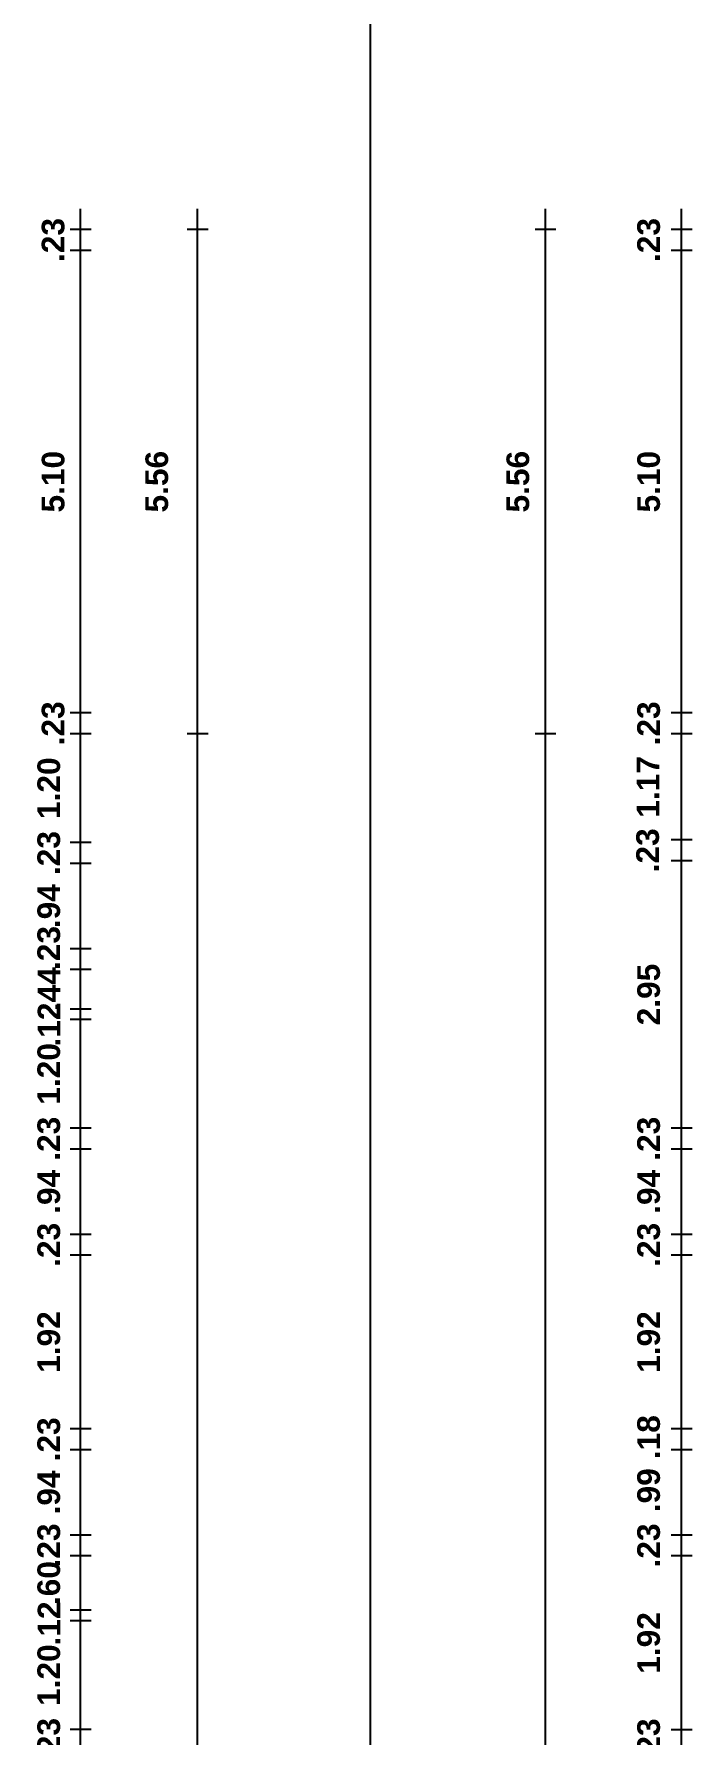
# Model space of a CAD drawing. Header units: metres. Extents: x 1336 to 1656, y -163 to -53.
# Drawn here: x 1496.56 to 1503.83, y -126.99 to -108.24 of the extents above; entities that cross this region are included whole.
import ezdxf

# ---------------------------------------------------------------- set-up
doc = ezdxf.new("R2010")
doc.units = ezdxf.units.M
doc.header["$PDMODE"] = 3
doc.header["$PDSIZE"] = -15
doc.styles.add('Ar Bold', font='arialbd.ttf')
doc.dimstyles.new('~dimensions', dxfattribs={"dimtxt": 0.25, "dimasz": 0.17, "dimexe": 0.05, "dimexo": 0.0625, "dimgap": 0.06, "dimtad": 1, "dimzin": 4, "dimdsep": 46, "dimtxsty": 'Ar Bold', "dimcen": 0.09, "dimse1": 1, "dimse2": 1, "dimsd1": 1, "dimsd2": 1, "dimclrt": 71, "dimadec": 0, "dimazin": 0, "dimtfac": 1, "dimtix": 1, "dimtofl": 0, "dimtmove": 2, "dimatfit": 3, "dimfxl": 0, "dimtolj": 1, "dimtzin": 0, "dimarcsym": 0})

# ---------------------------------------------------------------- blocks, each defined once
blk = doc.blocks.new('*D1173')
at = {"layer": 'Defpoints', "color": 0}
for p in [(1496.964, -115.724), (1496.964, -115.724), (1496.964, -115.954)]:
    blk.add_point(p, dxfattribs=at)
at = {"color": 71, "insert": (1496.777, -115.839), "char_height": 0.25, "attachment_point": 5, "rotation": 90, "style": 'Ar Bold'}
blk.add_mtext('\\A1;.23', dxfattribs=at)
blk = doc.blocks.new('*D1174')
at = {"layer": 'Defpoints', "color": 0}
for p in [(1496.964, -110.624), (1496.964, -110.624), (1496.964, -115.724)]:
    blk.add_point(p, dxfattribs=at)
at = {"color": 71, "insert": (1496.777, -113.174), "char_height": 0.25, "attachment_point": 5, "rotation": 90, "style": 'Ar Bold'}
blk.add_mtext('\\A1;5.10', dxfattribs=at)
blk = doc.blocks.new('*D1175')
at = {"layer": 'Defpoints', "color": 0}
for p in [(1496.964, -110.394), (1496.964, -110.394), (1496.964, -110.624)]:
    blk.add_point(p, dxfattribs=at)
at = {"color": 71, "insert": (1496.777, -110.509), "char_height": 0.25, "attachment_point": 5, "rotation": 90, "style": 'Ar Bold'}
blk.add_mtext('\\A1;.23', dxfattribs=at)
blk = doc.blocks.new('*D1211')
at = {"layer": 'Defpoints', "color": 0}
for p in [(1496.917, -126.934), (1496.964, -126.934), (1496.964, -127.164)]:
    blk.add_point(p, dxfattribs=at)
at = {"color": 71, "insert": (1496.729, -127.049), "char_height": 0.25, "attachment_point": 5, "rotation": 90, "style": 'Ar Bold'}
blk.add_mtext('\\A1;.23', dxfattribs=at)
blk = doc.blocks.new('*D1212')
at = {"layer": 'Defpoints', "color": 0}
for p in [(1496.917, -125.734), (1496.964, -125.734), (1496.964, -126.934)]:
    blk.add_point(p, dxfattribs=at)
at = {"color": 71, "insert": (1496.729, -126.334), "char_height": 0.25, "attachment_point": 5, "rotation": 90, "style": 'Ar Bold'}
blk.add_mtext('\\A1;1.20', dxfattribs=at)
blk = doc.blocks.new('*D1213')
at = {"layer": 'Defpoints', "color": 0}
for p in [(1496.917, -125.707), (1496.964, -125.707), (1496.964, -125.822)]:
    blk.add_point(p, dxfattribs=at)
at = {"color": 71, "insert": (1496.731, -125.764), "char_height": 0.25, "attachment_point": 5, "rotation": 90, "style": 'Ar Bold'}
blk.add_mtext('\\A1;.12', dxfattribs=at)
blk = doc.blocks.new('*D1214')
at = {"layer": 'Defpoints', "color": 0}
for p in [(1496.917, -125.019), (1496.964, -125.019), (1496.964, -125.619)]:
    blk.add_point(p, dxfattribs=at)
at = {"color": 71, "insert": (1496.729, -125.319), "char_height": 0.25, "attachment_point": 5, "rotation": 90, "style": 'Ar Bold'}
blk.add_mtext('\\A1;.60', dxfattribs=at)
blk = doc.blocks.new('*D1215')
at = {"layer": 'Defpoints', "color": 0}
for p in [(1496.917, -124.789), (1496.964, -124.789), (1496.964, -125.019)]:
    blk.add_point(p, dxfattribs=at)
at = {"color": 71, "insert": (1496.729, -124.904), "char_height": 0.25, "attachment_point": 5, "rotation": 90, "style": 'Ar Bold'}
blk.add_mtext('\\A1;.23', dxfattribs=at)
blk = doc.blocks.new('*D1216')
at = {"layer": 'Defpoints', "color": 0}
for p in [(1496.917, -123.849), (1496.964, -123.849), (1496.964, -124.789)]:
    blk.add_point(p, dxfattribs=at)
at = {"color": 71, "insert": (1496.729, -124.319), "char_height": 0.25, "attachment_point": 5, "rotation": 90, "style": 'Ar Bold'}
blk.add_mtext('\\A1;.94', dxfattribs=at)
blk = doc.blocks.new('*D1217')
at = {"layer": 'Defpoints', "color": 0}
for p in [(1496.917, -123.619), (1496.964, -123.619), (1496.964, -123.849)]:
    blk.add_point(p, dxfattribs=at)
at = {"color": 71, "insert": (1496.729, -123.734), "char_height": 0.25, "attachment_point": 5, "rotation": 90, "style": 'Ar Bold'}
blk.add_mtext('\\A1;.23', dxfattribs=at)
blk = doc.blocks.new('*D1218')
at = {"layer": 'Defpoints', "color": 0}
for p in [(1496.917, -121.704), (1496.964, -121.704), (1496.964, -123.619)]:
    blk.add_point(p, dxfattribs=at)
at = {"color": 71, "insert": (1496.729, -122.661), "char_height": 0.25, "attachment_point": 5, "rotation": 90, "style": 'Ar Bold'}
blk.add_mtext('\\A1;1.92', dxfattribs=at)
blk = doc.blocks.new('*D1219')
at = {"layer": 'Defpoints', "color": 0}
for p in [(1496.917, -121.474), (1496.964, -121.474), (1496.964, -121.704)]:
    blk.add_point(p, dxfattribs=at)
at = {"color": 71, "insert": (1496.729, -121.589), "char_height": 0.25, "attachment_point": 5, "rotation": 90, "style": 'Ar Bold'}
blk.add_mtext('\\A1;.23', dxfattribs=at)
blk = doc.blocks.new('*D1220')
at = {"layer": 'Defpoints', "color": 0}
for p in [(1496.917, -120.534), (1496.964, -120.534), (1496.964, -121.474)]:
    blk.add_point(p, dxfattribs=at)
at = {"color": 71, "insert": (1496.729, -121.004), "char_height": 0.25, "attachment_point": 5, "rotation": 90, "style": 'Ar Bold'}
blk.add_mtext('\\A1;.94', dxfattribs=at)
blk = doc.blocks.new('*D1221')
at = {"layer": 'Defpoints', "color": 0}
for p in [(1496.917, -120.304), (1496.964, -120.304), (1496.964, -120.534)]:
    blk.add_point(p, dxfattribs=at)
at = {"color": 71, "insert": (1496.729, -120.419), "char_height": 0.25, "attachment_point": 5, "rotation": 90, "style": 'Ar Bold'}
blk.add_mtext('\\A1;.23', dxfattribs=at)
blk = doc.blocks.new('*D1222')
at = {"layer": 'Defpoints', "color": 0}
for p in [(1496.917, -119.104), (1496.964, -119.104), (1496.964, -120.304)]:
    blk.add_point(p, dxfattribs=at)
at = {"color": 71, "insert": (1496.729, -119.704), "char_height": 0.25, "attachment_point": 5, "rotation": 90, "style": 'Ar Bold'}
blk.add_mtext('\\A1;1.20', dxfattribs=at)
blk = doc.blocks.new('*D1223')
at = {"layer": 'Defpoints', "color": 0}
for p in [(1496.917, -119.103), (1496.964, -119.103), (1496.964, -119.218)]:
    blk.add_point(p, dxfattribs=at)
at = {"color": 71, "insert": (1496.731, -119.16), "char_height": 0.25, "attachment_point": 5, "rotation": 90, "style": 'Ar Bold'}
blk.add_mtext('\\A1;.12', dxfattribs=at)
blk = doc.blocks.new('*D1224')
at = {"layer": 'Defpoints', "color": 0}
for p in [(1496.917, -118.554), (1496.964, -118.554), (1496.964, -118.989)]:
    blk.add_point(p, dxfattribs=at)
at = {"color": 71, "insert": (1496.731, -118.771), "char_height": 0.25, "attachment_point": 5, "rotation": 90, "style": 'Ar Bold'}
blk.add_mtext('\\A1;.44', dxfattribs=at)
blk = doc.blocks.new('*D1225')
at = {"layer": 'Defpoints', "color": 0}
for p in [(1496.917, -118.201), (1496.964, -118.201), (1496.964, -118.431)]:
    blk.add_point(p, dxfattribs=at)
at = {"color": 71, "insert": (1496.729, -118.316), "char_height": 0.25, "attachment_point": 5, "rotation": 90, "style": 'Ar Bold'}
blk.add_mtext('\\A1;.23', dxfattribs=at)
blk = doc.blocks.new('*D1226')
at = {"layer": 'Defpoints', "color": 0}
for p in [(1496.917, -117.384), (1496.964, -117.384), (1496.964, -118.324)]:
    blk.add_point(p, dxfattribs=at)
at = {"color": 71, "insert": (1496.729, -117.854), "char_height": 0.25, "attachment_point": 5, "rotation": 90, "style": 'Ar Bold'}
blk.add_mtext('\\A1;.94', dxfattribs=at)
blk = doc.blocks.new('*D1227')
at = {"layer": 'Defpoints', "color": 0}
for p in [(1496.917, -117.154), (1496.964, -117.154), (1496.964, -117.384)]:
    blk.add_point(p, dxfattribs=at)
at = {"color": 71, "insert": (1496.729, -117.269), "char_height": 0.25, "attachment_point": 5, "rotation": 90, "style": 'Ar Bold'}
blk.add_mtext('\\A1;.23', dxfattribs=at)
blk = doc.blocks.new('*D1228')
at = {"layer": 'Defpoints', "color": 0}
for p in [(1496.917, -115.954), (1496.964, -115.954), (1496.964, -117.154)]:
    blk.add_point(p, dxfattribs=at)
at = {"color": 71, "insert": (1496.729, -116.554), "char_height": 0.25, "attachment_point": 5, "rotation": 90, "style": 'Ar Bold'}
blk.add_mtext('\\A1;1.20', dxfattribs=at)
blk = doc.blocks.new('*D1230')
at = {"layer": 'Defpoints', "color": 0}
for p in [(1498.108, -115.954), (1498.255, -115.954), (1498.255, -152.074)]:
    blk.add_point(p, dxfattribs=at)
at = {"color": 71, "insert": (1497.921, -134.014), "char_height": 0.25, "attachment_point": 5, "rotation": 90, "style": 'Ar Bold'}
blk.add_mtext('\\A1;36.12', dxfattribs=at)
blk = doc.blocks.new('*D1231')
at = {"layer": 'Defpoints', "color": 0}
for p in [(1498.108, -110.394), (1498.255, -110.394), (1498.255, -115.954)]:
    blk.add_point(p, dxfattribs=at)
at = {"color": 71, "insert": (1497.921, -113.174), "char_height": 0.25, "attachment_point": 5, "rotation": 90, "style": 'Ar Bold'}
blk.add_mtext('\\A1;5.56', dxfattribs=at)
blk = doc.blocks.new('*D719')
at = {"layer": 'Defpoints', "color": 0}
for p in [(1503.536, -126.939), (1503.595, -126.939), (1503.595, -127.169)]:
    blk.add_point(p, dxfattribs=at)
at = {"color": 71, "insert": (1503.348, -127.054), "char_height": 0.25, "attachment_point": 5, "rotation": 90, "style": 'Ar Bold'}
blk.add_mtext('\\A1;.23', dxfattribs=at)
blk = doc.blocks.new('*D720')
at = {"layer": 'Defpoints', "color": 0}
for p in [(1503.536, -125.019), (1503.595, -125.019), (1503.595, -126.939)]:
    blk.add_point(p, dxfattribs=at)
at = {"color": 71, "insert": (1503.348, -125.979), "char_height": 0.25, "attachment_point": 5, "rotation": 90, "style": 'Ar Bold'}
blk.add_mtext('\\A1;1.92', dxfattribs=at)
blk = doc.blocks.new('*D721')
at = {"layer": 'Defpoints', "color": 0}
for p in [(1503.536, -124.789), (1503.595, -124.789), (1503.595, -125.019)]:
    blk.add_point(p, dxfattribs=at)
at = {"color": 71, "insert": (1503.348, -124.904), "char_height": 0.25, "attachment_point": 5, "rotation": 90, "style": 'Ar Bold'}
blk.add_mtext('\\A1;.23', dxfattribs=at)
blk = doc.blocks.new('*D722')
at = {"layer": 'Defpoints', "color": 0}
for p in [(1503.536, -123.802), (1503.607, -123.802), (1503.595, -124.789)]:
    blk.add_point(p, dxfattribs=at)
at = {"color": 71, "insert": (1503.348, -124.295), "char_height": 0.25, "attachment_point": 5, "rotation": 90, "style": 'Ar Bold'}
blk.add_mtext('\\A1;.99', dxfattribs=at)
blk = doc.blocks.new('*D723')
at = {"layer": 'Defpoints', "color": 0}
for p in [(1503.536, -123.619), (1503.595, -123.619), (1503.607, -123.802)]:
    blk.add_point(p, dxfattribs=at)
at = {"color": 71, "insert": (1503.348, -123.71), "char_height": 0.25, "attachment_point": 5, "rotation": 90, "style": 'Ar Bold'}
blk.add_mtext('\\A1;.18', dxfattribs=at)
blk = doc.blocks.new('*D724')
at = {"layer": 'Defpoints', "color": 0}
for p in [(1503.536, -121.704), (1503.595, -121.704), (1503.595, -123.619)]:
    blk.add_point(p, dxfattribs=at)
at = {"color": 71, "insert": (1503.348, -122.661), "char_height": 0.25, "attachment_point": 5, "rotation": 90, "style": 'Ar Bold'}
blk.add_mtext('\\A1;1.92', dxfattribs=at)
blk = doc.blocks.new('*D725')
at = {"layer": 'Defpoints', "color": 0}
for p in [(1503.536, -121.474), (1503.595, -121.474), (1503.595, -121.704)]:
    blk.add_point(p, dxfattribs=at)
at = {"color": 71, "insert": (1503.348, -121.589), "char_height": 0.25, "attachment_point": 5, "rotation": 90, "style": 'Ar Bold'}
blk.add_mtext('\\A1;.23', dxfattribs=at)
blk = doc.blocks.new('*D726')
at = {"layer": 'Defpoints', "color": 0}
for p in [(1503.536, -120.534), (1503.595, -120.534), (1503.595, -121.474)]:
    blk.add_point(p, dxfattribs=at)
at = {"color": 71, "insert": (1503.348, -121.004), "char_height": 0.25, "attachment_point": 5, "rotation": 90, "style": 'Ar Bold'}
blk.add_mtext('\\A1;.94', dxfattribs=at)
blk = doc.blocks.new('*D727')
at = {"layer": 'Defpoints', "color": 0}
for p in [(1503.536, -120.304), (1503.595, -120.304), (1503.595, -120.534)]:
    blk.add_point(p, dxfattribs=at)
at = {"color": 71, "insert": (1503.348, -120.419), "char_height": 0.25, "attachment_point": 5, "rotation": 90, "style": 'Ar Bold'}
blk.add_mtext('\\A1;.23', dxfattribs=at)
blk = doc.blocks.new('*D728')
at = {"layer": 'Defpoints', "color": 0}
for p in [(1503.536, -117.354), (1503.595, -117.354), (1503.595, -120.304)]:
    blk.add_point(p, dxfattribs=at)
at = {"color": 71, "insert": (1503.348, -118.829), "char_height": 0.25, "attachment_point": 5, "rotation": 90, "style": 'Ar Bold'}
blk.add_mtext('\\A1;2.95', dxfattribs=at)
blk = doc.blocks.new('*D729')
at = {"layer": 'Defpoints', "color": 0}
for p in [(1503.536, -115.724), (1503.595, -115.724), (1503.595, -115.954)]:
    blk.add_point(p, dxfattribs=at)
at = {"color": 71, "insert": (1503.348, -115.839), "char_height": 0.25, "attachment_point": 5, "rotation": 90, "style": 'Ar Bold'}
blk.add_mtext('\\A1;.23', dxfattribs=at)
blk = doc.blocks.new('*D730')
at = {"layer": 'Defpoints', "color": 0}
for p in [(1503.536, -110.624), (1503.595, -110.624), (1503.595, -115.724)]:
    blk.add_point(p, dxfattribs=at)
at = {"color": 71, "insert": (1503.348, -113.174), "char_height": 0.25, "attachment_point": 5, "rotation": 90, "style": 'Ar Bold'}
blk.add_mtext('\\A1;5.10', dxfattribs=at)
blk = doc.blocks.new('*D731')
at = {"layer": 'Defpoints', "color": 0}
for p in [(1503.536, -110.394), (1503.595, -110.394), (1503.595, -110.624)]:
    blk.add_point(p, dxfattribs=at)
at = {"color": 71, "insert": (1503.348, -110.509), "char_height": 0.25, "attachment_point": 5, "rotation": 90, "style": 'Ar Bold'}
blk.add_mtext('\\A1;.23', dxfattribs=at)
blk = doc.blocks.new('*D732')
at = {"layer": 'Defpoints', "color": 0}
for p in [(1502.093, -115.954), (1502.093, -115.954), (1502.093, -156.184)]:
    blk.add_point(p, dxfattribs=at)
at = {"color": 71, "insert": (1501.905, -136.069), "char_height": 0.25, "attachment_point": 5, "rotation": 90, "style": 'Ar Bold'}
blk.add_mtext('\\A1;40.23', dxfattribs=at)
blk = doc.blocks.new('*D733')
at = {"layer": 'Defpoints', "color": 0}
for p in [(1502.093, -110.394), (1502.093, -110.394), (1502.093, -115.954)]:
    blk.add_point(p, dxfattribs=at)
at = {"color": 71, "insert": (1501.905, -113.174), "char_height": 0.25, "attachment_point": 5, "rotation": 90, "style": 'Ar Bold'}
blk.add_mtext('\\A1;5.56', dxfattribs=at)
blk = doc.blocks.new('*D704')
at = {"layer": 'Defpoints', "color": 0}
for p in [(1503.524, -117.124), (1503.595, -117.124), (1503.595, -117.354)]:
    blk.add_point(p, dxfattribs=at)
at = {"color": 71, "insert": (1503.337, -117.239), "char_height": 0.25, "attachment_point": 5, "rotation": 90, "style": 'Ar Bold'}
blk.add_mtext('\\A1;.23', dxfattribs=at)
blk = doc.blocks.new('*D705')
at = {"layer": 'Defpoints', "color": 0}
for p in [(1503.524, -115.954), (1503.595, -115.954), (1503.595, -117.124)]:
    blk.add_point(p, dxfattribs=at)
at = {"color": 71, "insert": (1503.339, -116.539), "char_height": 0.25, "attachment_point": 5, "rotation": 90, "style": 'Ar Bold'}
blk.add_mtext('\\A1;1.17', dxfattribs=at)

msp = doc.modelspace()

# ---------------------------------------------------------------- linework, layer by layer
at = {"color": 4}
for p, q in [((1500.2733, -53.0012), (1500.2733, -163.0012)), ((1497.0795, -156.4338), (1497.0795, -110.1638)), ((1498.3699, -156.4338), (1498.3699, -110.1638)), ((1502.2081, -156.4338), (1502.2081, -110.1638)), ((1503.7104, -156.4338), (1503.7104, -110.1638)), ((1497.1945, -110.3938), (1496.9645, -110.3938)), ((1498.4849, -110.3938), (1498.2549, -110.3938)), ((1502.3231, -110.3938), (1502.0931, -110.3938)), ((1503.8254, -110.3938), (1503.5954, -110.3938)), ((1497.1945, -110.6238), (1496.9645, -110.6238)), ((1503.8254, -110.6238), (1503.5954, -110.6238)), ((1497.1945, -115.7238), (1496.9645, -115.7238)), ((1503.8254, -115.7238), (1503.5954, -115.7238)), ((1497.1945, -115.9538), (1496.9645, -115.9538)), ((1498.4849, -115.9538), (1498.2549, -115.9538)), ((1502.3231, -115.9538), (1502.0931, -115.9538)), ((1503.8254, -115.9538), (1503.5954, -115.9538)), ((1497.1945, -117.1538), (1496.9645, -117.1538)), ((1503.8254, -117.1238), (1503.5954, -117.1238)), ((1497.1945, -117.3838), (1496.9645, -117.3838)), ((1503.8254, -117.3538), (1503.5954, -117.3538)), ((1497.1945, -118.3238), (1496.9645, -118.3238)), ((1497.1945, -118.5538), (1496.9645, -118.5538)), ((1497.1945, -118.9888), (1496.9645, -118.9888)), ((1497.1945, -119.1038), (1496.9645, -119.1038)), ((1497.1945, -120.3038), (1496.9645, -120.3038)), ((1503.8254, -120.3038), (1503.5954, -120.3038)), ((1497.1945, -120.5338), (1496.9645, -120.5338)), ((1503.8254, -120.5338), (1503.5954, -120.5338)), ((1497.1945, -121.4738), (1496.9645, -121.4738)), ((1503.8254, -121.4738), (1503.5954, -121.4738)), ((1497.1945, -121.7038), (1496.9645, -121.7038)), ((1503.8254, -121.7038), (1503.5954, -121.7038)), ((1497.1945, -123.6188), (1496.9645, -123.6188)), ((1503.8254, -123.6188), (1503.5954, -123.6188)), ((1497.1945, -123.8488), (1496.9645, -123.8488)), ((1503.8254, -123.8488), (1503.5954, -123.8488)), ((1497.1945, -124.7888), (1496.9645, -124.7888)), ((1503.8254, -124.7888), (1503.5954, -124.7888)), ((1497.1945, -125.0188), (1496.9645, -125.0188)), ((1503.8254, -125.0188), (1503.5954, -125.0188)), ((1497.1945, -125.6188), (1496.9645, -125.6188)), ((1497.1945, -125.7338), (1496.9645, -125.7338)), ((1497.1945, -126.9338), (1496.9645, -126.9338)), ((1503.8254, -126.9388), (1503.5954, -126.9388))]:
    msp.add_line(p, q, dxfattribs=at)

# ---------------------------------------------------------------- dimensions: what is measured, and where the dimension line sits
for base, p1, p2, angle, picture, middle in [((1496.9645, -110.3938), (1496.9645, -110.6238), (1496.9645, -110.3938), 90, '*D1175', (1496.7769, -110.5088)), ((1503.5359, -110.3938), (1503.5954, -110.6238), (1503.5954, -110.3938), 270, '*D731', (1503.3483, -110.5088)), ((1498.1082, -110.3938), (1498.2549, -115.9538), (1498.2549, -110.3938), 90, '*D1231', (1497.9206, -113.1738)), ((1502.0931, -110.3938), (1502.0931, -115.9538), (1502.0931, -110.3938), 270, '*D733', (1501.9054, -113.1738)), ((1496.9645, -110.6238), (1496.9645, -115.7238), (1496.9645, -110.6238), 90, '*D1174', (1496.7769, -113.1738)), ((1503.5359, -110.6238), (1503.5954, -115.7238), (1503.5954, -110.6238), 270, '*D730', (1503.3483, -113.1738)), ((1496.9645, -115.7238), (1496.9645, -115.9538), (1496.9645, -115.7238), 90, '*D1173', (1496.7769, -115.8388)), ((1503.5359, -115.7238), (1503.5954, -115.9538), (1503.5954, -115.7238), 270, '*D729', (1503.3483, -115.8388)), ((1496.9166, -115.9538), (1496.9645, -117.1538), (1496.9645, -115.9538), 90, '*D1228', (1496.729, -116.5538)), ((1498.1082, -115.9538), (1498.2549, -152.0738), (1498.2549, -115.9538), 90, '*D1230', (1497.9206, -134.0138)), ((1503.5242, -115.9538), (1503.5954, -117.1238), (1503.5954, -115.9538), 90, '*D705', (1503.3387, -116.5388)), ((1496.9166, -117.1538), (1496.9645, -117.3838), (1496.9645, -117.1538), 90, '*D1227', (1496.729, -117.2688)), ((1503.5242, -117.1238), (1503.5954, -117.3538), (1503.5954, -117.1238), 90, '*D704', (1503.3365, -117.2388)), ((1496.9166, -117.3838), (1496.9645, -118.3238), (1496.9645, -117.3838), 90, '*D1226', (1496.7289, -117.8538)), ((1503.5359, -117.3538), (1503.5954, -120.3038), (1503.5954, -117.3538), 270, '*D728', (1503.3482, -118.8288)), ((1496.9166, -118.2015), (1496.9645, -118.4315), (1496.9645, -118.2015), 90, '*D1225', (1496.729, -118.3165)), ((1496.9166042409, -118.5538175883), (1496.9644951112, -118.9888175883), (1496.9644951112, -118.5538175883), 90, '*D1224', (1496.7310926447, -118.7713175883)), ((1496.9166042409, -119.10269839), (1496.9644951112, -119.21769839), (1496.9644951112, -119.10269839), 90, '*D1223', (1496.7310926447, -119.16019839)), ((1496.9166, -119.1038), (1496.9645, -120.3038), (1496.9645, -119.1038), 90, '*D1222', (1496.729, -119.7038)), ((1496.9166, -120.3038), (1496.9645, -120.5338), (1496.9645, -120.3038), 90, '*D1221', (1496.729, -120.4188)), ((1503.5359, -120.3038), (1503.5954, -120.5338), (1503.5954, -120.3038), 270, '*D727', (1503.3483, -120.4188)), ((1496.9166, -120.5338), (1496.9645, -121.4738), (1496.9645, -120.5338), 90, '*D1220', (1496.7289, -121.0038)), ((1503.5359, -120.5338), (1503.5954, -121.4738), (1503.5954, -120.5338), 270, '*D726', (1503.3482, -121.0038)), ((1496.9166, -121.4738), (1496.9645, -121.7038), (1496.9645, -121.4738), 90, '*D1219', (1496.729, -121.5888)), ((1503.5359, -121.4738), (1503.5954, -121.7038), (1503.5954, -121.4738), 270, '*D725', (1503.3483, -121.5888)), ((1496.9166042409, -121.7038175883), (1496.9644951112, -123.6188175883), (1496.9644951112, -121.7038175883), 90, '*D1218', (1496.7288757279, -122.6613175883)), ((1503.5359144803, -121.7038175883), (1503.5953786549, -123.6188175883), (1503.5953786549, -121.7038175883), 270, '*D724', (1503.3481859673, -122.6613175883)), ((1496.9166, -123.6188), (1496.9645, -123.8488), (1496.9645, -123.6188), 90, '*D1217', (1496.729, -123.7338)), ((1503.5359, -123.6188), (1503.6067, -123.8018), (1503.5954, -123.6188), 270, '*D723', (1503.3482, -123.7103)), ((1496.9166, -123.8488), (1496.9645, -124.7888), (1496.9645, -123.8488), 90, '*D1216', (1496.7289, -124.3188)), ((1503.5359, -123.8018), (1503.5954, -124.7888), (1503.6067, -123.8018), 270, '*D722', (1503.3482, -124.2953)), ((1496.9166, -124.7888), (1496.9645, -125.0188), (1496.9645, -124.7888), 90, '*D1215', (1496.729, -124.9038)), ((1503.5359, -124.7888), (1503.5954, -125.0188), (1503.5954, -124.7888), 270, '*D721', (1503.3483, -124.9038)), ((1496.9166, -125.0188), (1496.9645, -125.6188), (1496.9645, -125.0188), 90, '*D1214', (1496.729, -125.3188)), ((1503.5359, -125.0188), (1503.5954, -126.9388), (1503.5954, -125.0188), 270, '*D720', (1503.3482, -125.9788)), ((1496.9166042409, -125.7066071966), (1496.9644951112, -125.8216071966), (1496.9644951112, -125.7066071966), 90, '*D1213', (1496.7310926447, -125.7641071966)), ((1496.9166, -125.7338), (1496.9645, -126.9338), (1496.9645, -125.7338), 90, '*D1212', (1496.729, -126.3338)), ((1496.9166, -126.9338), (1496.9645, -127.1638), (1496.9645, -126.9338), 90, '*D1211', (1496.729, -127.0488)), ((1503.5359, -126.9388), (1503.5954, -127.1688), (1503.5954, -126.9388), 270, '*D719', (1503.3483, -127.0538))]:
    dim = msp.add_linear_dim(base=base, p1=p1, p2=p2, angle=angle, dimstyle='~dimensions')
    dim.commit()
    dim.dimension.update_dxf_attribs({"geometry": picture, "text_midpoint": middle})
dim = msp.add_aligned_dim(p1=(1502.0931, -156.1838), p2=(1502.0931, -115.9538), distance=0, dimstyle='~dimensions')
dim.commit()
dim.dimension.update_dxf_attribs({"geometry": '*D732', "text_midpoint": (1501.9054, -136.0688)})

doc.saveas('drawing.dxf')
